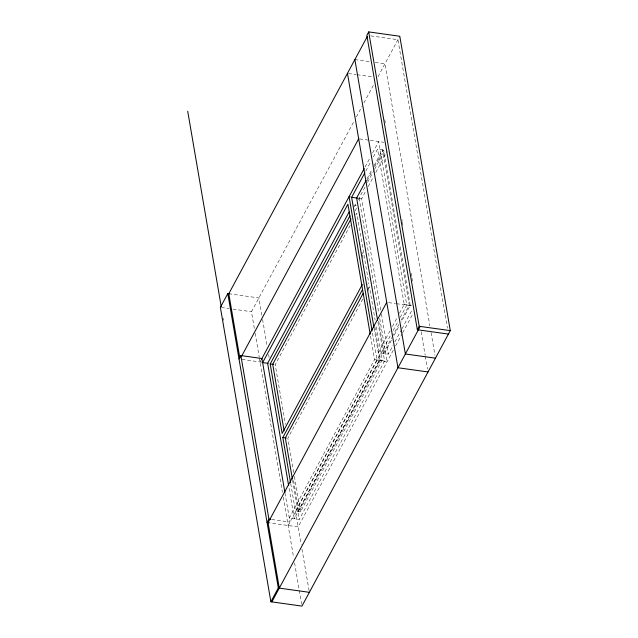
<?xml version="1.0" encoding="UTF-8"?>
<svg xmlns="http://www.w3.org/2000/svg" width="638" height="638" viewBox="0 0 638 638"><rect width="100%" height="100%" fill="white"/><g stroke="black" fill="none" stroke-linecap="round" stroke-linejoin="round"><path stroke-width="0.48" stroke-dasharray="3.19 2.39" d="M254.323 328.395L251.468 311.711L353.994 121.292M356.347 116.921L362.001 106.426M363.883 102.925L374.243 83.69M377.999 76.704L399.787 36.246M260.073 361.953L261.014 360.207M365.08 166.949L370.255 157.323M372.608 152.953L378.733 141.588L406.789 305.131L400.193 317.381M365.781 171.032L370.973 161.39M373.334 157.004L377.576 149.117L384.874 150.137M367.017 178.744L372.209 169.102M374.099 165.593L382.593 149.818L409.245 305.187L401.222 320.093M367.081 180.634L372.265 170.992M374.626 166.614L383.597 149.962L410.25 305.331L401.278 321.983M354.385 206.824L356.267 203.331M358.149 199.83L365.215 186.711M367.568 182.34L374.163 170.099M374.634 169.222L384.993 149.986M355.111 210.859L357.001 207.366M380.758 310.124L361.65 198.729L365.901 190.834M368.254 186.456L373.445 176.814M375.806 172.427L387.13 151.397M350.19 225.405L275.209 364.649L285.457 424.366M355.844 214.894L356.786 213.148L368.708 282.65L367.767 284.404M362.815 298.999L287.834 438.242L293.727 472.591M368.469 288.496L369.41 286.741L375.136 320.109M370.542 336.13L374.562 359.585L289.277 517.976L299.31 519.372L384.594 360.98L377.887 321.895M390.073 330.787L378.27 352.694L388.303 354.098L393.024 345.333M392.434 326.401L397.626 316.759M399.508 313.25L404.229 304.486L377.576 149.117M288.129 525.505L390.775 334.87M393.128 330.492L398.311 320.874M297.954 511.493L379.53 359.991M383.286 353.396L391.78 337.622M392.25 336.744L398.862 324.471M391.365 340.389L384.291 353.54L378.589 320.316M394.204 335.133L399.388 325.492M382.034 360.342L377.026 359.641L295.45 511.142L300.458 511.843L382.034 360.342L375.981 325.013M394.906 341.824L401.517 329.559M401.988 328.682L412.371 309.398M393.271 350.262L298.153 526.908L268.072 522.697M395.624 345.892L402.219 333.65M402.69 332.773L413.049 313.529M370.734 35.888L397.929 39.692L447.421 328.195M354.872 59.589L370.399 61.758M375.248 62.436L384.953 63.792L429.892 325.803M348.428 73.498L356.187 74.582M357.16 74.718L372.688 76.887M359.649 138.917L369.354 140.272M370.319 140.408L383.909 142.306M349.066 196.679L350.892 196.935M358.915 198.346L361.65 198.729M353.763 205.029L356.267 205.38M404.229 304.486L411.526 305.506M388.67 302.603L395.464 303.552M396.437 303.688L411.957 305.857M228.795 293.727L258.876 297.938L261.907 315.603M221.354 307.5L229.122 308.585M233.006 309.127L251.468 311.711M374.562 359.585L384.594 360.98M241.961 359.417L261.899 362.209M271.796 519.515L289.979 522.059L285.09 493.541M431.073 332.669L434.949 355.238M384.778 119.761L385.28 122.711M401.86 219.376L402.195 221.338M402.363 222.311L402.873 225.254M411.103 273.239L411.773 277.155M411.941 278.136L412.443 281.071M421.136 331.72L425.187 355.358M425.339 356.259L427.532 369.027M381.428 314.032L388.303 354.098M359.098 198.083L378.749 312.66M379.754 318.537L387.146 361.626L377.122 360.231L372.313 332.159M362.001 252.09L362.336 254.052M362.504 255.033L363.006 257.967M368.078 287.515L368.581 290.457M374.809 326.768L380.535 360.127L298.959 511.636L293.4 479.25M374.083 328.267L379.578 360.287L294.293 518.67L288.767 486.427M294.405 476.514L300.458 511.843M292.603 480.286L299.31 519.372M262.569 319.415L267.131 346.019M268.598 354.569L269.1 357.495M290.737 483.668L301.168 544.485M301.973 549.151L309.374 592.327M255.168 333.299L259.203 356.849M259.379 357.83L282.435 492.273M283.256 497.106L293.544 557.038M294.557 562.923L299.102 589.416M299.27 590.397L301.622 604.138M223.236 318.298L223.571 320.26"/><path stroke-width="0.96" d="M229.736 293.863L227.798 293.592L220.381 307.364L270.879 601.754L301.957 606.1L450.284 330.636L399.787 36.246L368.7 31.9L366.85 35.345L417.34 329.734L448.426 334.081M367.384 36.342L228.795 293.727L239.856 358.173M239.019 359.011L240.869 355.565L261.931 358.508L284.939 492.68M241.435 356.522L358.676 138.781M261.484 359.33L364.139 168.695M373.916 327.286L351.626 197.325L364.84 172.778M349.161 211.912L267.641 363.301L288.599 485.446M366.076 180.498L356.634 198.027L377.584 320.172M362.28 284.58L282.124 433.457L270.201 363.947L349.887 215.947M350.98 218.922L272.705 364.298L284.125 430.865M290.569 482.687L282.825 437.54L362.512 289.54M363.134 293.4L285.33 437.891L292.395 479.106M240.869 355.565L268.925 519.117L267.075 522.562L268.989 522.825M386.732 302.332L268.072 522.697L279.292 588.116M270.879 601.754L278.296 587.981L227.798 293.592M417.34 329.734L419.198 326.289L368.7 31.9M271.876 601.889L420.203 326.433M351.626 197.325L357.639 198.163M419.198 326.289L450.284 330.636M435.451 358.181L405.369 353.978L354.872 59.589M428.034 371.954L397.952 367.751L347.455 73.362M268.096 363.365L262.633 362.599L347.917 204.208L370.207 334.176M270.201 363.947L273.71 364.442M282.825 437.54L286.334 438.035M268.925 519.117L270.839 519.38M278.296 587.981L309.374 592.327M349.066 196.679L372.082 330.843M187.716 111.243L221.211 306.519"/></g></svg>
